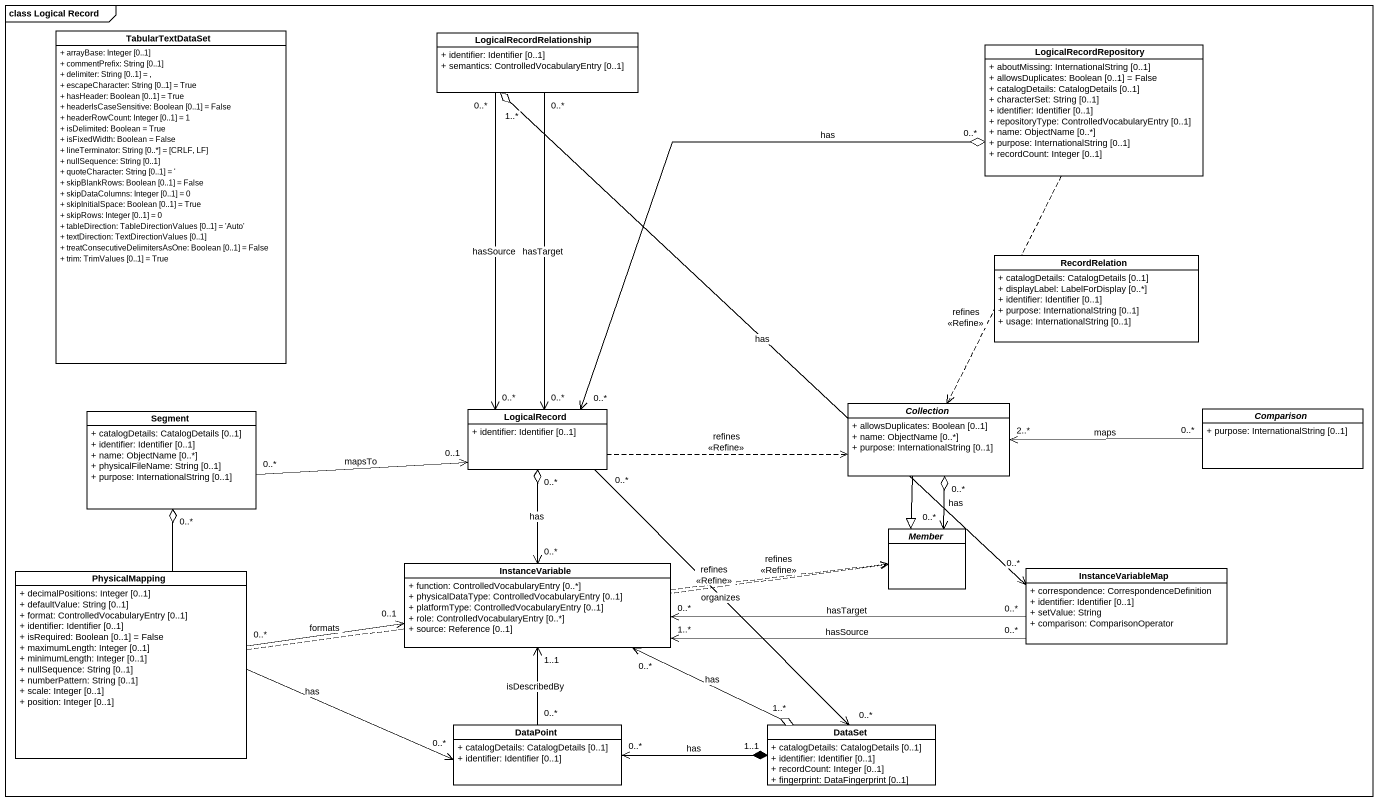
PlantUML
@startuml
mainframe class Logical Record
hide circle
hide empty members
skinparam classAttributeIconSize 0
class TabularTextDataSet {
  + arrayBase: Integer [0..1]
  + commentPrefix: String [0..1]
  + delimiter: String [0..1] = ,
  + escapeCharacter: String [0..1] = True
  + hasHeader: Boolean [0..1] = True
  + headerIsCaseSensitive: Boolean [0..1] = False
  + headerRowCount: Integer [0..1] = 1
  + isDelimited: Boolean = True
  + isFixedWidth: Boolean = False
  + lineTerminator: String [0..*] = [CRLF, LF]
  + nullSequence: String [0..1]
  + quoteCharacter: String [0..1] = '
  + skipBlankRows: Boolean [0..1] = False
  + skipDataColumns: Integer [0..1] = 0
  + skipInitialSpace: Boolean [0..1] = True
  + skipRows: Integer [0..1] = 0
  + tableDirection: TableDirectionValues [0..1] = 'Auto'
  + textDirection: TextDirectionValues [0..1]
  + treatConsecutiveDelimitersAsOne: Boolean [0..1] = False
  + trim: TrimValues [0..1] = True
}
class LogicalRecordRelationship {
  + identifier: Identifier [0..1]
  + semantics: ControlledVocabularyEntry [0..1]
}
class LogicalRecordRepository {
  + aboutMissing: InternationalString [0..1]
  + allowsDuplicates: Boolean [0..1] = False
  + catalogDetails: CatalogDetails [0..1]
  + characterSet: String [0..1]
  + identifier: Identifier [0..1]
  + repositoryType: ControlledVocabularyEntry [0..1]
  + name: ObjectName [0..*]
  + purpose: InternationalString [0..1]
  + recordCount: Integer [0..1]
}
class RecordRelation {
  + catalogDetails: CatalogDetails [0..1]
  + displayLabel: LabelForDisplay [0..*]
  + identifier: Identifier [0..1]
  + purpose: InternationalString [0..1]
  + usage: InternationalString [0..1]
}
class Segment {
  + catalogDetails: CatalogDetails [0..1]
  + identifier: Identifier [0..1]
  + name: ObjectName [0..*]
  + physicalFileName: String [0..1]
  + purpose: InternationalString [0..1]
}
class LogicalRecord {
  + identifier: Identifier [0..1]
}
abstract class Collection {
  + allowsDuplicates: Boolean [0..1]
  + name: ObjectName [0..*]
  + purpose: InternationalString [0..1]
}
abstract class Comparison {
  + purpose: InternationalString [0..1]
}
abstract class Member
class PhysicalMapping {
  + decimalPositions: Integer [0..1]
  + defaultValue: String [0..1]
  + format: ControlledVocabularyEntry [0..1]
  + identifier: Identifier [0..1]
  + isRequired: Boolean [0..1] = False
  + maximumLength: Integer [0..1]
  + minimumLength: Integer [0..1]
  + nullSequence: String [0..1]
  + numberPattern: String [0..1]
  + scale: Integer [0..1]
  + position: Integer [0..1]
}
class InstanceVariable {
  + function: ControlledVocabularyEntry [0..*]
  + physicalDataType: ControlledVocabularyEntry [0..1]
  + platformType: ControlledVocabularyEntry [0..1]
  + role: ControlledVocabularyEntry [0..*]
  + source: Reference [0..1]
}
class InstanceVariableMap {
  + correspondence: CorrespondenceDefinition
  + identifier: Identifier [0..1]
  + setValue: String
  + comparison: ComparisonOperator
}
class DataPoint {
  + catalogDetails: CatalogDetails [0..1]
  + identifier: Identifier [0..1]
}
class DataSet {
  + catalogDetails: CatalogDetails [0..1]
  + identifier: Identifier [0..1]
  + recordCount: Integer [0..1]
  + fingerprint: DataFingerprint [0..1]
}
LogicalRecordRelationship "0..*" --> "0..*" LogicalRecord : hasSource
LogicalRecordRelationship "0..*" --> "0..*" LogicalRecord : hasTarget
LogicalRecordRepository ..> Collection : refines\n<<Refine>>
Segment "0..*" -right-> "0..1" LogicalRecord : mapsTo
LogicalRecord "0..*" <-right-o "0..*" LogicalRecordRepository : has
LogicalRecord .right.> Collection : refines\n<<Refine>>
LogicalRecord "0..*" --> "0..*" DataSet : organizes
Collection --|> Member
Comparison "0..*" -left-> "2..*" Collection : maps
Member "0..*" <-up-o "0..*" Collection : has
PhysicalMapping .right.> Member : refines\n<<Refine>>
PhysicalMapping "0..*" -right-> "0..1" InstanceVariable : formats
InstanceVariable "0..*" <-up-o "0..*" LogicalRecord : has
InstanceVariable .right.> Member : refines\n<<Refine>>
InstanceVariable "0..*" <-right-o "1..*" DataSet : has
InstanceVariableMap "0..*" <-up-o "1..*" LogicalRecordRelationship : has
InstanceVariableMap "0..*" -left-> "1..*" InstanceVariable : hasSource
InstanceVariableMap "0..*" -left-> "0..*" InstanceVariable : hasTarget
DataPoint "0..*" <-up-o "0..*" Segment : has
DataPoint "0..*" -up-> "1..1" InstanceVariable : isDescribedBy
DataPoint "0..*" <-right-* "1..1" DataSet : has
@enduml
